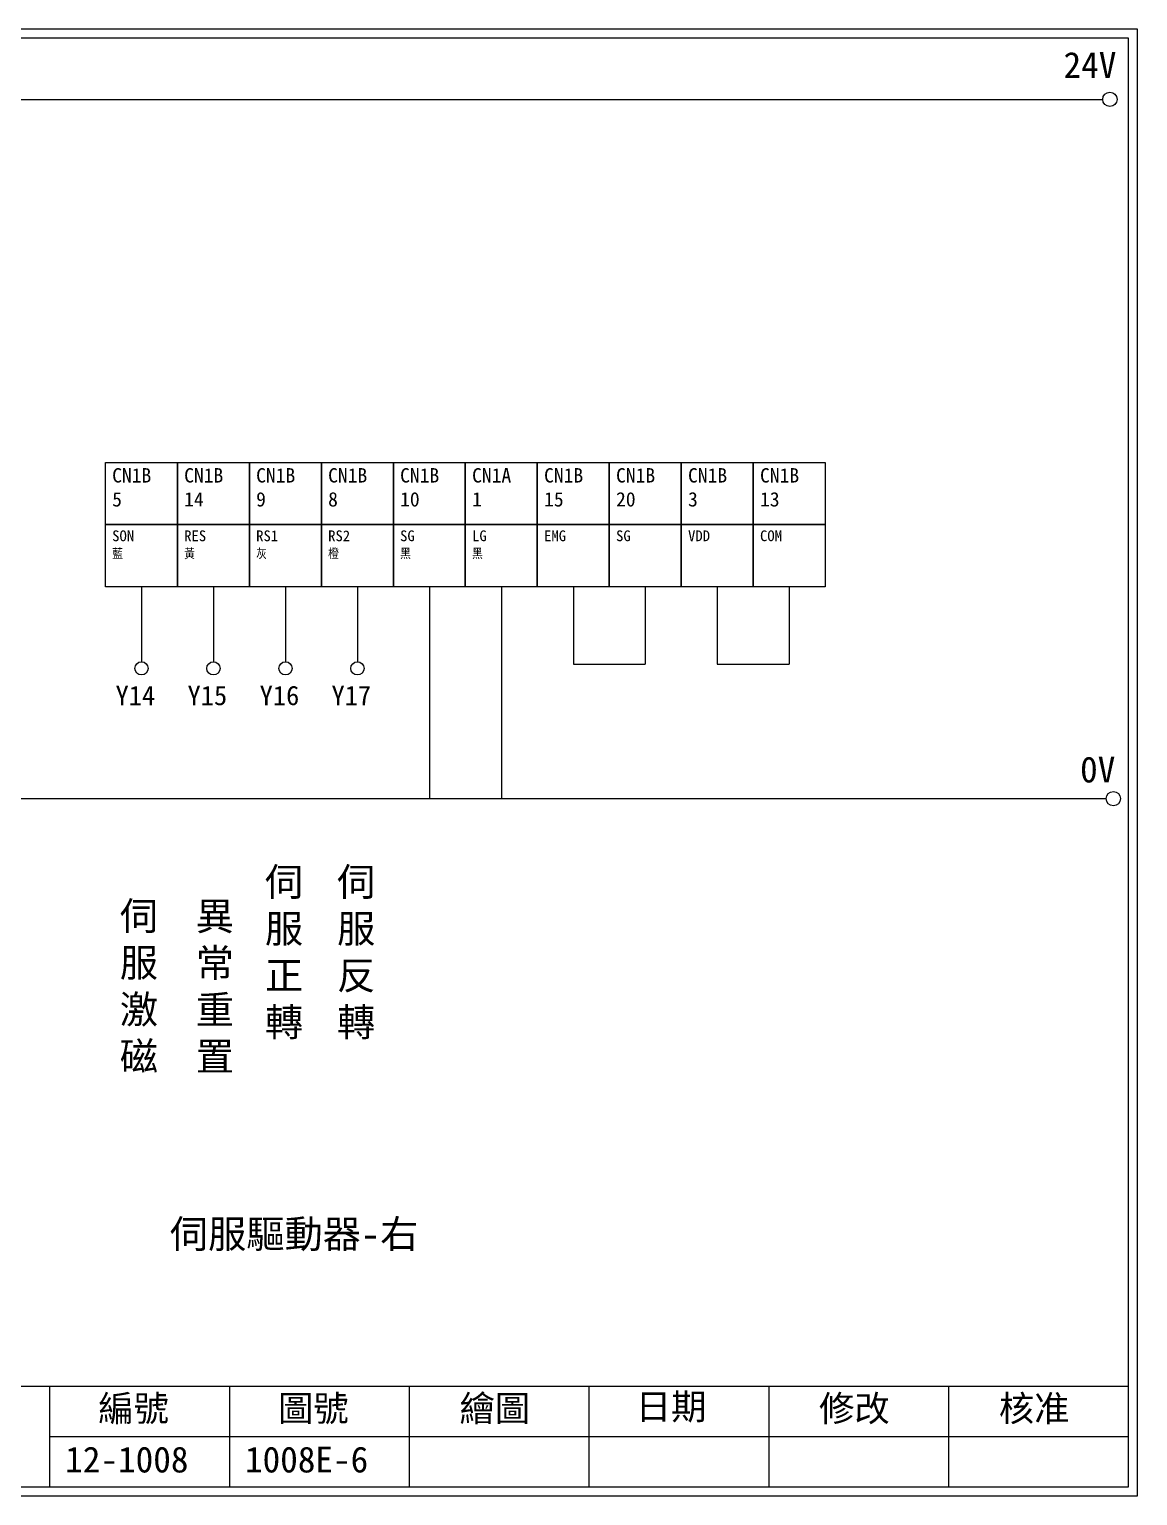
# Model space of a CAD drawing. Extents: x 926 to 1213, y -211 to -7.
# Drawn here: x 1058.6 to 1212.7, y -211.2 to -7.2 of the extents above; entities that cross this region are included whole.
import ezdxf

# ---------------------------------------------------------------- set-up
doc = ezdxf.new("R2010")
doc.units = 0
doc.layers.get('0').update_dxf_attribs({"linetype": 'CONTINUOUS'})
doc.layers.add('圖框層', color=7, linetype='CONTINUOUS')
doc.layers.add('標尺寸層', color=3, linetype='CONTINUOUS')
doc.styles.add('CNS', font='romanc.shx', dxfattribs={"bigfont": 'chineset.shx'})
doc.styles.add('STSL', font='KAIU.TTF')

msp = doc.modelspace()

# ---------------------------------------------------------------- linework, layer by layer
for p, q in [((1074.21, -84.81), (1074.21, -95.22)), ((1094.24, -84.81), (1094.24, -95.22)), ((1104.24, -84.81), (1104.24, -95.22)), ((1114.25, -84.81), (1114.25, -114.26)), ((1124.26, -84.81), (1124.26, -114.26))]:
    msp.add_line(p, q)
for points in [[(1069.2, -67.49), (1079.21, -67.49), (1079.21, -76.15), (1069.2, -76.15)], [(1079.21, -67.49), (1089.22, -67.49), (1089.22, -76.15), (1079.21, -76.15)], [(1089.22, -67.49), (1099.23, -67.49), (1099.23, -76.15), (1089.22, -76.15)], [(1099.23, -67.49), (1109.24, -67.49), (1109.24, -76.15), (1099.23, -76.15)], [(1109.24, -67.49), (1119.25, -67.49), (1119.25, -76.15), (1109.24, -76.15)], [(1119.25, -67.49), (1129.26, -67.49), (1129.26, -76.15), (1119.25, -76.15)], [(1129.26, -67.49), (1139.27, -67.49), (1139.27, -76.15), (1129.26, -76.15)], [(1139.27, -67.49), (1149.28, -67.49), (1149.28, -76.15), (1139.27, -76.15)], [(1149.28, -67.49), (1159.29, -67.49), (1159.29, -76.15), (1149.28, -76.15)], [(1159.29, -67.49), (1169.3, -67.49), (1169.3, -76.15), (1159.29, -76.15)], [(1069.2, -76.15), (1079.21, -76.15), (1079.21, -84.81), (1069.2, -84.81)], [(1079.21, -76.15), (1089.22, -76.15), (1089.22, -84.81), (1079.21, -84.81)], [(1089.22, -76.15), (1099.23, -76.15), (1099.23, -84.81), (1089.22, -84.81)], [(1099.23, -76.15), (1109.24, -76.15), (1109.24, -84.81), (1099.23, -84.81)], [(1109.24, -76.15), (1119.25, -76.15), (1119.25, -84.81), (1109.24, -84.81)], [(1119.25, -76.15), (1129.26, -76.15), (1129.26, -84.81), (1119.25, -84.81)], [(1129.26, -76.15), (1139.27, -76.15), (1139.27, -84.81), (1129.26, -84.81)], [(1139.27, -76.15), (1149.28, -76.15), (1149.28, -84.81), (1139.27, -84.81)], [(1149.28, -76.15), (1159.29, -76.15), (1159.29, -84.81), (1149.28, -84.81)], [(1159.29, -76.15), (1169.3, -76.15), (1169.3, -84.81), (1159.29, -84.81)]]:
    msp.add_lwpolyline(points, close=True)
for centre in [(1208.88, -16.99), (1209.36, -114.26)]:
    msp.add_circle(centre, 1)
at = {"layer": '圖框層', "color": 7}
for p, q in [((1212.74, -7.25), (925.74, -7.25)), ((1212.74, -211.22), (1212.74, -7.25)), ((1211.49, -8.5), (926.99, -8.5)), ((1211.49, -209.97), (1211.49, -8.5)), ((926.99, -195.97), (1211.49, -195.97)), ((1061.49, -209.97), (1061.49, -195.97)), ((1086.49, -209.97), (1086.49, -195.97)), ((1111.49, -209.97), (1111.49, -195.97)), ((1136.49, -209.97), (1136.49, -195.97)), ((1161.49, -209.97), (1161.49, -195.97)), ((1186.49, -209.97), (1186.49, -195.97)), ((1061.49, -202.97), (1211.49, -202.97)), ((926.99, -209.97), (1211.49, -209.97)), ((925.74, -211.22), (1212.74, -211.22))]:
    msp.add_line(p, q, dxfattribs=at)
at = {"layer": '標尺寸層', "color": 7}
for p, q in [((930.28, -16.99), (1207.88, -16.99)), ((930.49, -114.26), (1208.36, -114.26))]:
    msp.add_line(p, q, dxfattribs=at)
at = {"layer": '標尺寸層'}
for p, q in [((1084.22, -84.81), (1084.22, -95.22)), ((1134.27, -84.81), (1134.27, -95.57)), ((1144.28, -84.81), (1144.28, -95.57)), ((1154.29, -84.81), (1154.29, -95.57)), ((1164.3, -84.81), (1164.3, -95.57)), ((1134.27, -95.57), (1144.28, -95.57)), ((1154.29, -95.57), (1164.3, -95.57))]:
    msp.add_line(p, q, dxfattribs=at)
at = {"layer": '標尺寸層', "color": 7}
for centre in [(1074.21, -96.14), (1084.22, -96.14), (1094.24, -96.14), (1104.24, -96.14)]:
    msp.add_circle(centre, 0.92, dxfattribs=at)

# ---------------------------------------------------------------- texts
at = {"width": 8.2913, "attachment_point": 1}
for s, insert, char_height in [('CN1B\\P5', (1070.14, -68.29), 2), ('CN1B\\P14', (1080.15, -68.29), 2), ('CN1B\\P9', (1090.16, -68.29), 2), ('CN1B\\P8', (1100.17, -68.29), 2), ('CN1B\\P10', (1110.18, -68.29), 2), ('CN1A\\P1', (1120.19, -68.29), 2), ('CN1B\\P15', (1130.2, -68.29), 2), ('CN1B\\P20', (1140.21, -68.29), 2), ('CN1B\\P3', (1150.22, -68.29), 2), ('CN1B\\P13', (1160.23, -68.29), 2), ('SON\\P{\\Fromanc,chineset|c136;藍}', (1070.14, -76.95), 1.5), ('RES\\P{\\Fromanc,chineset|c136;黃}', (1080.15, -76.95), 1.5), ('RS1\\P{\\Fromanc,chineset|c136;灰}', (1090.16, -76.95), 1.5), ('RS2\\P{\\Fromanc,chineset|c136;橙}', (1100.17, -76.95), 1.5), ('SG\\P{\\Fromanc,chineset|c136;黑}', (1110.18, -76.95), 1.5), ('LG\\P{\\Fromanc,chineset|c136;黑}', (1120.19, -76.95), 1.5), ('EMG', (1130.2, -76.95), 1.5), ('SG', (1140.21, -76.95), 1.5), ('VDD', (1150.22, -76.95), 1.5), ('COM', (1160.23, -76.95), 1.5)]:
    msp.add_mtext(s, dxfattribs=dict(at, insert=insert, char_height=char_height))
at = {"layer": '圖框層', "color": 4, "style": 'STSL'}
for s, height, p in [('24V', 3.6, (1202.44, -14)), ('Y14', 2.7, (1070.61, -101.26)), ('Y15', 2.7, (1080.62, -101.26)), ('Y16', 2.7, (1090.65, -101.26)), ('Y17', 2.7, (1100.64, -101.26)), ('0V', 3.6, (1204.74, -112.01)), ('編號', 3.6, (1068.21, -200.88)), ('圖號', 3.6, (1093.21, -200.88)), ('繪圖', 3.6, (1118.44, -200.88)), ('日期', 3.6, (1142.96, -200.63)), ('修改', 3.6, (1168.44, -200.88)), ('核准', 3.6, (1193.44, -200.88)), ('12-1008', 3.6, (1063.61, -207.99)), ('1008E-6', 3.6, (1088.61, -207.99))]:
    msp.add_text(s, height=height, dxfattribs=at).set_placement(p)
at = {"layer": '標尺寸層', "color": 7, "char_height": 3.9, "attachment_point": 5, "style": 'CNS'}
for s, insert, width in [('{\\fDFKai-SB|b0|i0|c136|p65;伺服\\P正轉}', (1094.04, -135.81), 8.6627), ('{\\fDFKai-SB|b0|i0|c136|p65;伺服\\P反轉}', (1104.07, -135.81), 8.6627), ('{\\fDFKai-SB|b0|i0|c136|p65;伺服\\P激磁}', (1073.86, -140.5), 8.6627), ('{\\fDFKai-SB|b0|i0|c136|p65;異常重置}', (1084.42, -140.5), 8.6627), ('{\\fDFKai-SB|b0|i0|c136|p65;伺服驅動器-右}', (1095.44, -175.04), 54.1547)]:
    msp.add_mtext(s, dxfattribs=dict(at, insert=insert, width=width))

doc.saveas('drawing.dxf')
